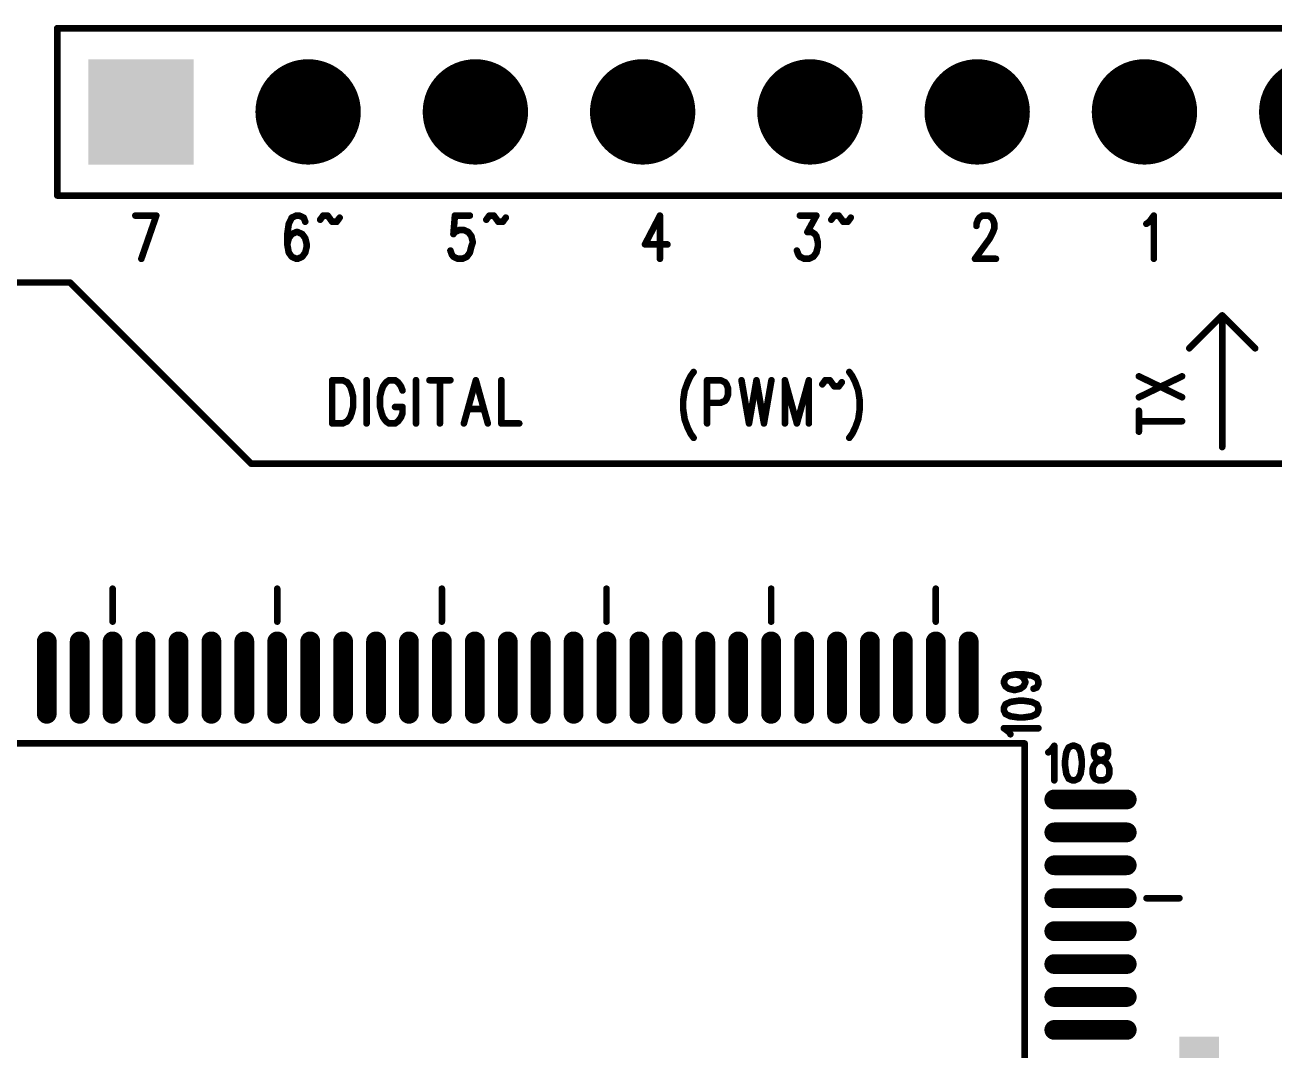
# Model space of a CAD drawing. Extents: x 97 to 206, y 100 to 175.
# Drawn here: x 166.82 to 185.79, y 145.84 to 161.41 of the extents above; entities that cross this region are included whole.
import ezdxf

# ---------------------------------------------------------------- set-up
doc = ezdxf.new("R2010")
doc.units = 0
doc.layers.get('0').update_dxf_attribs({"linetype": 'CONTINUOUS'})
doc.layers.add('MASK-TOP_PHO', color=10, linetype='CONTINUOUS')
doc.layers.add('SILK-TOP_PHO', color=9, linetype='CONTINUOUS')

# ---------------------------------------------------------------- blocks, each defined once
blk = doc.blocks.new('ROUND_1')
at = {"const_width": 0.050038}
blk.add_lwpolyline([(-0.025018, 0, 1), (0.025018, 0, 1)], format="xyb", close=True, dxfattribs=at)
blk = doc.blocks.new('SQUARE_170')
blk.add_solid([(0.799972, 0.799972), (0.799972, -0.799972), (-0.799972, 0.799972), (-0.799972, -0.799972)])
blk = doc.blocks.new('ROUND_171')
at = {"const_width": 0.799972}
blk.add_lwpolyline([(-0.399986, 0, 1), (0.399986, 0, 1)], format="xyb", close=True, dxfattribs=at)
blk = doc.blocks.new('SQUARE_191')
blk.add_solid([(0.299974, 0.299974), (0.299974, -0.299974), (-0.299974, 0.299974), (-0.299974, -0.299974)])
blk = doc.blocks.new('ROUND_187')
at = {"const_width": 0.149986}
blk.add_lwpolyline([(-0.074994, 0, 1), (0.074994, 0, 1)], format="xyb", close=True, dxfattribs=at)

msp = doc.modelspace()

# ---------------------------------------------------------------- linework, layer by layer
at = {"layer": 'MASK-TOP_PHO', "const_width": 0.299974}
for points in [[(167.150034, 152.049988), (167.150034, 150.949914)], [(167.649906, 152.049988), (167.649906, 150.949914)], [(168.150032, 152.049988), (168.150032, 150.949914)], [(168.649904, 152.049988), (168.649904, 150.949914)], [(169.15003, 152.049988), (169.15003, 150.949914)], [(169.649902, 152.049988), (169.649902, 150.949914)], [(170.150028, 152.049988), (170.150028, 150.949914)], [(170.6499, 152.049988), (170.6499, 150.949914)], [(171.150026, 152.049988), (171.150026, 150.949914)], [(171.649898, 152.049988), (171.649898, 150.949914)], [(172.150024, 152.049988), (172.150024, 150.949914)], [(172.649896, 152.049988), (172.649896, 150.949914)], [(173.150022, 152.049988), (173.150022, 150.949914)], [(173.649894, 152.049988), (173.649894, 150.949914)], [(174.15002, 152.049988), (174.15002, 150.949914)], [(174.649892, 152.049988), (174.649892, 150.949914)], [(175.150018, 152.049988), (175.150018, 150.949914)], [(175.64989, 152.049988), (175.64989, 150.949914)], [(176.150016, 152.049988), (176.150016, 150.949914)], [(176.649888, 152.049988), (176.649888, 150.949914)], [(177.150014, 152.049988), (177.150014, 150.949914)], [(177.649886, 152.049988), (177.649886, 150.949914)], [(178.150012, 152.049988), (178.150012, 150.949914)], [(178.649884, 152.049988), (178.649884, 150.949914)], [(179.15001, 152.049988), (179.15001, 150.949914)], [(179.649882, 152.049988), (179.649882, 150.949914)], [(180.150008, 152.049988), (180.150008, 150.949914)], [(180.64988, 152.049988), (180.64988, 150.949914)], [(181.150006, 152.049988), (181.150006, 150.949914)], [(182.449978, 149.649942), (183.550052, 149.649942)], [(182.449978, 149.15007), (183.550052, 149.15007)], [(182.449978, 148.649944), (183.550052, 148.649944)], [(182.449978, 148.150072), (183.550052, 148.150072)], [(182.449978, 147.649946), (183.550052, 147.649946)], [(182.449978, 147.150074), (183.550052, 147.150074)], [(182.449978, 146.649948), (183.550052, 146.649948)], [(182.449978, 146.150076), (183.550052, 146.150076)]]:
    msp.add_lwpolyline(points, dxfattribs=at)
at = {"layer": 'SILK-TOP_PHO', "const_width": 0.100076}
for points in [[(167.308784, 161.35985), (171.118784, 161.35985)], [(167.308784, 158.81985), (167.308784, 161.35985)], [(171.118784, 161.35985), (187.628784, 161.35985)], [(187.628784, 158.81985), (167.308784, 158.81985)], [(168.495472, 158.515558), (168.813734, 158.515558)], [(168.813734, 158.515558), (168.586404, 157.859476)], [(170.824906, 158.39059), (170.8023, 158.23438)], [(170.870372, 158.484316), (170.824906, 158.39059)], [(170.938698, 158.515558), (170.870372, 158.484316)], [(170.984164, 158.515558), (170.938698, 158.515558)], [(171.052236, 158.484316), (170.984164, 158.515558)], [(171.075096, 158.421832), (171.052236, 158.484316)], [(171.302172, 158.453074), (171.347638, 158.515558)], [(171.347638, 158.515558), (171.415964, 158.515558)], [(171.415964, 158.515558), (171.484036, 158.421832)], [(171.484036, 158.421832), (171.552362, 158.421832)], [(171.552362, 158.421832), (171.597828, 158.484316)], [(173.347634, 158.515558), (173.325028, 158.23438)], [(173.574964, 158.515558), (173.347634, 158.515558)], [(173.8249, 158.453074), (173.870366, 158.515558)], [(173.870366, 158.515558), (173.938692, 158.515558)], [(173.938692, 158.515558), (174.006764, 158.421832)], [(174.006764, 158.421832), (174.07509, 158.421832)], [(174.07509, 158.421832), (174.120556, 158.484316)], [(176.46142, 158.515558), (176.23409, 158.07817)], [(176.46142, 158.515558), (176.46142, 157.859476)], [(178.586384, 158.515558), (178.83632, 158.515558)], [(178.83632, 158.515558), (178.699922, 158.265622)], [(179.06365, 158.453074), (179.109116, 158.515558)], [(179.109116, 158.515558), (179.177188, 158.515558)], [(179.177188, 158.515558), (179.245514, 158.421832)], [(179.245514, 158.421832), (179.313586, 158.421832)], [(179.313586, 158.421832), (179.359052, 158.484316)], [(181.268116, 158.39059), (181.290976, 158.453074)], [(181.268116, 158.359348), (181.268116, 158.39059)], [(181.290976, 158.453074), (181.313582, 158.484316)], [(181.313582, 158.484316), (181.359048, 158.515558)], [(181.359048, 158.515558), (181.44998, 158.515558)], [(181.44998, 158.515558), (181.495446, 158.484316)], [(181.495446, 158.484316), (181.518306, 158.453074)], [(181.518306, 158.453074), (181.540912, 158.39059)], [(181.540912, 158.328106), (181.518306, 158.265622)], [(181.540912, 158.39059), (181.540912, 158.328106)], [(183.84774, 158.39059), (183.893206, 158.421832)], [(183.893206, 158.421832), (183.961278, 158.515558)], [(183.961278, 158.515558), (183.961278, 157.859476)], [(170.8023, 158.23438), (170.8023, 158.07817)], [(170.824906, 158.171896), (170.8023, 158.07817)], [(170.870372, 158.23438), (170.824906, 158.171896)], [(170.938698, 158.265622), (170.870372, 158.23438)], [(170.961304, 158.265622), (170.938698, 158.265622)], [(171.02963, 158.23438), (170.961304, 158.265622)], [(171.075096, 158.171896), (171.02963, 158.23438)], [(171.097702, 158.07817), (171.075096, 158.171896)], [(173.325028, 158.23438), (173.347634, 158.265622)], [(173.347634, 158.265622), (173.41596, 158.296864)], [(173.41596, 158.296864), (173.484032, 158.296864)], [(173.484032, 158.296864), (173.552358, 158.265622)], [(173.552358, 158.265622), (173.597824, 158.203138)], [(173.597824, 158.203138), (173.62043, 158.109412)], [(178.699922, 158.265622), (178.768248, 158.265622)], [(178.768248, 158.265622), (178.813714, 158.23438)], [(178.813714, 158.23438), (178.83632, 158.203138)], [(178.83632, 158.203138), (178.85918, 158.109412)], [(181.47284, 158.171896), (181.24551, 157.859476)], [(181.518306, 158.265622), (181.47284, 158.171896)], [(170.8023, 158.07817), (170.824906, 157.953202)], [(170.824906, 157.953202), (170.870372, 157.890718)], [(171.02963, 157.890718), (171.075096, 157.953202)], [(171.075096, 157.953202), (171.097702, 158.046928)], [(171.097702, 158.046928), (171.097702, 158.07817)], [(173.302168, 157.92196), (173.279562, 157.984444)], [(173.574964, 157.953202), (173.529498, 157.890718)], [(173.597824, 158.046928), (173.574964, 157.953202)], [(173.62043, 158.109412), (173.597824, 158.046928)], [(176.23409, 158.07817), (176.574958, 158.07817)], [(178.563524, 157.92196), (178.540918, 157.984444)], [(178.83632, 157.953202), (178.790854, 157.890718)], [(178.85918, 158.046928), (178.83632, 157.953202)], [(178.85918, 158.109412), (178.85918, 158.046928)], [(170.870372, 157.890718), (170.938698, 157.859476)], [(170.938698, 157.859476), (170.961304, 157.859476)], [(170.961304, 157.859476), (171.02963, 157.890718)], [(173.325028, 157.890718), (173.302168, 157.92196)], [(173.3931, 157.859476), (173.325028, 157.890718)], [(173.461426, 157.859476), (173.3931, 157.859476)], [(173.529498, 157.890718), (173.461426, 157.859476)], [(178.586384, 157.890718), (178.563524, 157.92196)], [(178.654456, 157.859476), (178.586384, 157.890718)], [(178.722782, 157.859476), (178.654456, 157.859476)], [(178.790854, 157.890718), (178.722782, 157.859476)], [(181.24551, 157.859476), (181.563518, 157.859476)], [(140.5001, 157.500066), (167.500046, 157.500066)], [(167.500046, 157.500066), (170.250104, 154.750008)], [(184.500012, 156.500068), (184.999884, 156.99994)], [(184.999884, 154.999944), (184.999884, 156.99994)], [(184.999884, 156.99994), (185.50001, 156.500068)], [(176.927256, 156.078174), (176.88179, 155.984448)], [(176.972722, 156.140658), (176.927256, 156.078174)], [(179.336446, 156.140658), (179.381912, 156.078174)], [(179.381912, 156.078174), (179.427378, 155.984448)], [(183.734456, 155.756864), (184.390538, 156.075126)], [(183.734456, 156.075126), (184.390538, 155.756864)], [(171.484036, 156.01569), (171.484036, 155.359354)], [(171.484036, 156.01569), (171.643294, 156.01569)], [(171.643294, 156.01569), (171.711366, 155.984448)], [(171.711366, 155.984448), (171.756832, 155.921964)], [(171.756832, 155.921964), (171.779438, 155.85948)], [(172.006768, 156.01569), (172.006768, 155.359354)], [(172.256704, 155.921964), (172.234098, 155.85948)], [(172.30217, 155.984448), (172.256704, 155.921964)], [(172.347636, 156.01569), (172.30217, 155.984448)], [(172.438568, 156.01569), (172.347636, 156.01569)], [(172.484034, 155.984448), (172.438568, 156.01569)], [(172.5295, 155.921964), (172.484034, 155.984448)], [(172.55236, 155.85948), (172.5295, 155.921964)], [(172.75683, 156.01569), (172.75683, 155.359354)], [(172.9613, 156.01569), (173.279562, 156.01569)], [(173.120558, 156.01569), (173.120558, 155.359354)], [(173.665896, 156.01569), (173.484032, 155.359354)], [(173.665896, 156.01569), (173.84776, 155.359354)], [(174.05223, 156.01569), (174.05223, 155.359354)], [(176.88179, 155.984448), (176.836324, 155.85948)], [(177.177192, 156.01569), (177.177192, 155.359354)], [(177.177192, 156.01569), (177.381916, 156.01569)], [(177.381916, 156.01569), (177.449988, 155.984448)], [(177.449988, 155.984448), (177.472848, 155.953206)], [(177.472848, 155.953206), (177.495454, 155.890722)], [(177.495454, 155.890722), (177.495454, 155.796996)], [(177.699924, 156.01569), (177.813716, 155.359354)], [(177.927254, 156.01569), (177.813716, 155.359354)], [(177.927254, 156.01569), (178.040792, 155.359354)], [(178.154584, 156.01569), (178.040792, 155.359354)], [(178.359054, 156.01569), (178.359054, 155.359354)], [(178.359054, 156.01569), (178.540918, 155.359354)], [(178.722782, 156.01569), (178.540918, 155.359354)], [(178.722782, 156.01569), (178.722782, 155.359354)], [(178.927252, 155.953206), (178.972718, 156.01569)], [(178.972718, 156.01569), (179.04079, 156.01569)], [(179.04079, 156.01569), (179.109116, 155.921964)], [(179.109116, 155.921964), (179.177188, 155.921964)], [(179.177188, 155.921964), (179.222654, 155.984448)], [(179.427378, 155.984448), (179.472844, 155.85948)], [(171.779438, 155.85948), (171.802298, 155.7655)], [(171.802298, 155.7655), (171.802298, 155.60929)], [(172.234098, 155.85948), (172.211238, 155.7655)], [(172.211238, 155.7655), (172.211238, 155.60929)], [(176.836324, 155.85948), (176.813718, 155.703016)], [(176.813718, 155.703016), (176.813718, 155.578048)], [(177.381916, 155.671774), (177.177192, 155.671774)], [(177.449988, 155.703016), (177.381916, 155.671774)], [(177.472848, 155.734258), (177.449988, 155.703016)], [(177.495454, 155.796996), (177.472848, 155.734258)], [(179.472844, 155.85948), (179.49545, 155.703016)], [(179.49545, 155.703016), (179.49545, 155.578048)], [(171.779438, 155.515564), (171.756832, 155.45308)], [(171.802298, 155.60929), (171.779438, 155.515564)], [(172.211238, 155.60929), (172.234098, 155.515564)], [(172.234098, 155.515564), (172.256704, 155.45308)], [(172.438568, 155.60929), (172.55236, 155.60929)], [(172.5295, 155.45308), (172.55236, 155.515564)], [(172.55236, 155.515564), (172.55236, 155.60929)], [(173.552358, 155.578048), (173.779434, 155.578048)], [(176.813718, 155.578048), (176.836324, 155.421838)], [(179.49545, 155.578048), (179.472844, 155.421838)], [(183.734456, 155.234132), (183.734456, 155.552394)], [(171.643294, 155.359354), (171.484036, 155.359354)], [(171.711366, 155.390596), (171.643294, 155.359354)], [(171.756832, 155.45308), (171.711366, 155.390596)], [(172.256704, 155.45308), (172.30217, 155.390596)], [(172.30217, 155.390596), (172.347636, 155.359354)], [(172.347636, 155.359354), (172.438568, 155.359354)], [(172.438568, 155.359354), (172.484034, 155.390596)], [(172.484034, 155.390596), (172.5295, 155.45308)], [(174.05223, 155.359354), (174.325026, 155.359354)], [(176.836324, 155.421838), (176.88179, 155.29687)], [(176.88179, 155.29687), (176.927256, 155.203144)], [(179.427378, 155.29687), (179.381912, 155.203144)], [(179.472844, 155.421838), (179.427378, 155.29687)], [(183.734456, 155.393136), (184.390538, 155.393136)], [(176.927256, 155.203144), (176.972722, 155.14066)], [(179.381912, 155.203144), (179.336446, 155.14066)], [(170.250104, 154.750008), (187.999878, 154.750008)], [(168.150032, 152.349962), (168.150032, 152.850088)], [(170.6499, 152.349962), (170.6499, 152.850088)], [(173.150022, 152.349962), (173.150022, 152.850088)], [(175.64989, 152.349962), (175.64989, 152.850088)], [(178.150012, 152.349962), (178.150012, 152.850088)], [(180.64988, 152.349962), (180.64988, 152.850088)], [(181.708806, 151.49449), (181.758844, 151.530812)], [(181.758844, 151.530812), (181.85892, 151.5491)], [(181.85892, 151.5491), (181.93385, 151.530812)], [(181.85892, 151.5491), (181.983888, 151.5491)], [(181.93385, 151.530812), (181.983888, 151.49449)], [(181.983888, 151.5491), (182.108856, 151.530812)], [(182.108856, 151.530812), (182.183786, 151.49449)], [(181.683914, 151.43988), (181.708806, 151.49449)], [(181.683914, 151.421592), (181.683914, 151.43988)], [(181.708806, 151.367236), (181.683914, 151.421592)], [(181.758844, 151.330914), (181.708806, 151.367236)], [(181.833774, 151.312626), (181.758844, 151.330914)], [(181.85892, 151.312626), (181.833774, 151.312626)], [(181.93385, 151.330914), (181.85892, 151.312626)], [(181.983888, 151.367236), (181.93385, 151.330914)], [(181.983888, 151.49449), (182.00878, 151.43988)], [(182.00878, 151.421592), (181.983888, 151.367236)], [(182.00878, 151.43988), (182.00878, 151.421592)], [(182.183786, 151.348948), (182.133748, 151.330914)], [(182.183786, 151.49449), (182.208678, 151.43988)], [(182.208678, 151.403558), (182.183786, 151.348948)], [(182.208678, 151.43988), (182.208678, 151.403558)], [(181.783736, 151.130762), (181.708806, 151.09444)], [(181.908704, 151.14905), (181.783736, 151.130762)], [(181.983888, 151.14905), (181.908704, 151.14905)], [(182.108856, 151.130762), (181.983888, 151.14905)], [(182.183786, 151.09444), (182.108856, 151.130762)], [(181.708806, 151.09444), (181.683914, 151.03983)], [(181.683914, 151.03983), (181.683914, 151.003508)], [(181.683914, 151.003508), (181.708806, 150.948898)], [(181.708806, 150.948898), (181.783736, 150.912576)], [(182.108856, 150.912576), (182.183786, 150.948898)], [(182.208678, 151.03983), (182.183786, 151.09444)], [(182.183786, 150.948898), (182.208678, 151.003508)], [(182.208678, 151.003508), (182.208678, 151.03983)], [(181.783736, 150.912576), (181.908704, 150.894542)], [(181.908704, 150.894542), (181.983888, 150.894542)], [(181.983888, 150.894542), (182.108856, 150.912576)], [(181.758844, 150.676356), (181.683914, 150.730712)], [(181.683914, 150.730712), (182.208678, 150.730712)], [(181.783736, 150.63978), (181.758844, 150.676356)], [(163.800028, 150.50008), (181.99989, 150.50008)], [(181.99989, 150.50008), (181.99989, 131.299966)], [(182.358792, 150.364952), (182.395114, 150.389844)], [(182.395114, 150.389844), (182.449724, 150.464774)], [(182.449724, 150.464774), (182.449724, 149.94001)], [(182.631588, 150.364952), (182.6133, 150.239984)], [(182.66791, 150.439882), (182.631588, 150.364952)], [(182.72252, 150.464774), (182.66791, 150.439882)], [(182.758842, 150.464774), (182.72252, 150.464774)], [(182.813452, 150.439882), (182.758842, 150.464774)], [(182.849774, 150.364952), (182.813452, 150.439882)], [(182.867808, 150.239984), (182.849774, 150.364952)], [(183.06796, 150.439882), (183.049672, 150.389844)], [(183.049672, 150.389844), (183.049672, 150.339806)], [(183.122316, 150.464774), (183.06796, 150.439882)], [(183.195214, 150.464774), (183.122316, 150.464774)], [(183.249824, 150.439882), (183.195214, 150.464774)], [(183.267858, 150.389844), (183.249824, 150.439882)], [(183.267858, 150.339806), (183.267858, 150.389844)], [(182.6133, 150.239984), (182.6133, 150.1648)], [(182.867808, 150.1648), (182.867808, 150.239984)], [(183.049672, 150.339806), (183.06796, 150.290022)], [(183.049672, 150.1648), (183.085994, 150.214838)], [(183.06796, 150.290022), (183.104282, 150.264876)], [(183.085994, 150.214838), (183.140604, 150.239984)], [(183.104282, 150.264876), (183.176926, 150.239984)], [(183.140604, 150.239984), (183.213248, 150.264876)], [(183.176926, 150.239984), (183.231536, 150.214838)], [(183.213248, 150.264876), (183.249824, 150.290022)], [(183.231536, 150.214838), (183.267858, 150.1648)], [(183.249824, 150.290022), (183.267858, 150.339806)], [(182.6133, 150.1648), (182.631588, 150.039832)], [(182.631588, 150.039832), (182.66791, 149.964902)], [(182.813452, 149.964902), (182.849774, 150.039832)], [(182.849774, 150.039832), (182.867808, 150.1648)], [(183.031638, 150.115016), (183.049672, 150.1648)], [(183.031638, 150.039832), (183.031638, 150.115016)], [(183.049672, 149.989794), (183.031638, 150.039832)], [(183.06796, 149.964902), (183.049672, 149.989794)], [(183.267858, 149.989794), (183.249824, 149.964902)], [(183.267858, 150.1648), (183.286146, 150.115016)], [(183.286146, 150.039832), (183.267858, 149.989794)], [(183.286146, 150.115016), (183.286146, 150.039832)], [(182.66791, 149.964902), (182.72252, 149.94001)], [(182.72252, 149.94001), (182.758842, 149.94001)], [(182.758842, 149.94001), (182.813452, 149.964902)], [(183.122316, 149.94001), (183.06796, 149.964902)], [(183.195214, 149.94001), (183.122316, 149.94001)], [(183.249824, 149.964902), (183.195214, 149.94001)], [(183.850026, 148.150072), (184.349898, 148.150072)]]:
    msp.add_lwpolyline(points, dxfattribs=at)

# ---------------------------------------------------------------- block references
at = {"layer": 'MASK-TOP_PHO'}
for name, p in [('SQUARE_170', (168.578784, 160.08985)), ('ROUND_171', (171.118784, 160.08985)), ('ROUND_171', (173.658784, 160.08985)), ('ROUND_171', (176.198784, 160.08985)), ('ROUND_171', (178.738784, 160.08985)), ('ROUND_171', (181.278784, 160.08985)), ('ROUND_171', (183.818784, 160.08985)), ('ROUND_171', (186.358784, 160.08985)), ('ROUND_187', (167.150034, 152.049988)), ('ROUND_187', (167.649906, 152.049988)), ('ROUND_187', (168.150032, 152.049988)), ('ROUND_187', (168.649904, 152.049988)), ('ROUND_187', (169.15003, 152.049988)), ('ROUND_187', (169.649902, 152.049988)), ('ROUND_187', (170.150028, 152.049988)), ('ROUND_187', (170.6499, 152.049988)), ('ROUND_187', (171.150026, 152.049988)), ('ROUND_187', (171.649898, 152.049988)), ('ROUND_187', (172.150024, 152.049988)), ('ROUND_187', (172.649896, 152.049988)), ('ROUND_187', (173.150022, 152.049988)), ('ROUND_187', (173.649894, 152.049988)), ('ROUND_187', (174.15002, 152.049988)), ('ROUND_187', (174.649892, 152.049988)), ('ROUND_187', (175.150018, 152.049988)), ('ROUND_187', (175.64989, 152.049988)), ('ROUND_187', (176.150016, 152.049988)), ('ROUND_187', (176.649888, 152.049988)), ('ROUND_187', (177.150014, 152.049988)), ('ROUND_187', (177.649886, 152.049988)), ('ROUND_187', (178.150012, 152.049988)), ('ROUND_187', (178.649884, 152.049988)), ('ROUND_187', (179.15001, 152.049988)), ('ROUND_187', (179.649882, 152.049988)), ('ROUND_187', (180.150008, 152.049988)), ('ROUND_187', (180.64988, 152.049988)), ('ROUND_187', (181.150006, 152.049988)), ('ROUND_187', (167.150034, 150.949914)), ('ROUND_187', (167.649906, 150.949914)), ('ROUND_187', (168.150032, 150.949914)), ('ROUND_187', (168.649904, 150.949914)), ('ROUND_187', (169.15003, 150.949914)), ('ROUND_187', (169.649902, 150.949914)), ('ROUND_187', (170.150028, 150.949914)), ('ROUND_187', (170.6499, 150.949914)), ('ROUND_187', (171.150026, 150.949914)), ('ROUND_187', (171.649898, 150.949914)), ('ROUND_187', (172.150024, 150.949914)), ('ROUND_187', (172.649896, 150.949914)), ('ROUND_187', (173.150022, 150.949914)), ('ROUND_187', (173.649894, 150.949914)), ('ROUND_187', (174.15002, 150.949914)), ('ROUND_187', (174.649892, 150.949914)), ('ROUND_187', (175.150018, 150.949914)), ('ROUND_187', (175.64989, 150.949914)), ('ROUND_187', (176.150016, 150.949914)), ('ROUND_187', (176.649888, 150.949914)), ('ROUND_187', (177.150014, 150.949914)), ('ROUND_187', (177.649886, 150.949914)), ('ROUND_187', (178.150012, 150.949914)), ('ROUND_187', (178.649884, 150.949914)), ('ROUND_187', (179.15001, 150.949914)), ('ROUND_187', (179.649882, 150.949914)), ('ROUND_187', (180.150008, 150.949914)), ('ROUND_187', (180.64988, 150.949914)), ('ROUND_187', (181.150006, 150.949914)), ('ROUND_187', (182.449978, 149.649942)), ('ROUND_187', (183.550052, 149.649942)), ('ROUND_187', (182.449978, 149.15007)), ('ROUND_187', (183.550052, 149.15007)), ('ROUND_187', (182.449978, 148.649944)), ('ROUND_187', (183.550052, 148.649944)), ('ROUND_187', (182.449978, 148.150072)), ('ROUND_187', (183.550052, 148.150072)), ('ROUND_187', (182.449978, 147.649946)), ('ROUND_187', (183.550052, 147.649946)), ('ROUND_187', (182.449978, 147.150074)), ('ROUND_187', (183.550052, 147.150074)), ('ROUND_187', (182.449978, 146.649948)), ('ROUND_187', (183.550052, 146.649948)), ('ROUND_187', (182.449978, 146.150076)), ('ROUND_187', (183.550052, 146.150076)), ('SQUARE_191', (184.650126, 145.750026))]:
    msp.add_blockref(name, p, dxfattribs=at)
at = {"layer": 'SILK-TOP_PHO'}
for p in [(167.308784, 161.35985), (167.308784, 161.35985), (171.118784, 161.35985), (167.308784, 158.81985), (168.495472, 158.515558), (168.813734, 158.515558), (168.813734, 158.515558), (170.824906, 158.39059), (170.870372, 158.484316), (170.938698, 158.515558), (170.984164, 158.515558), (171.052236, 158.484316), (171.075096, 158.421832), (171.302172, 158.453074), (171.347638, 158.515558), (171.415964, 158.515558), (171.484036, 158.421832), (171.552362, 158.421832), (171.597828, 158.484316), (173.347634, 158.515558), (173.574964, 158.515558), (173.8249, 158.453074), (173.870366, 158.515558), (173.938692, 158.515558), (174.006764, 158.421832), (174.07509, 158.421832), (174.120556, 158.484316), (176.46142, 158.515558), (176.46142, 158.515558), (178.586384, 158.515558), (178.83632, 158.515558), (179.06365, 158.453074), (179.109116, 158.515558), (179.177188, 158.515558), (179.245514, 158.421832), (179.313586, 158.421832), (179.359052, 158.484316), (181.268116, 158.39059), (181.268116, 158.359348), (181.290976, 158.453074), (181.313582, 158.484316), (181.359048, 158.515558), (181.44998, 158.515558), (181.495446, 158.484316), (181.518306, 158.453074), (181.540912, 158.39059), (181.540912, 158.328106), (183.84774, 158.39059), (183.893206, 158.421832), (183.961278, 158.515558), (170.8023, 158.23438), (170.824906, 158.171896), (170.870372, 158.23438), (170.938698, 158.265622), (170.961304, 158.265622), (171.02963, 158.23438), (171.075096, 158.171896), (173.325028, 158.23438), (173.347634, 158.265622), (173.41596, 158.296864), (173.484032, 158.296864), (173.552358, 158.265622), (173.597824, 158.203138), (178.699922, 158.265622), (178.768248, 158.265622), (178.813714, 158.23438), (178.83632, 158.203138), (181.47284, 158.171896), (181.518306, 158.265622), (170.8023, 158.07817), (170.8023, 158.07817), (170.824906, 157.953202), (171.075096, 157.953202), (171.097702, 158.07817), (171.097702, 158.046928), (173.279562, 157.984444), (173.574964, 157.953202), (173.597824, 158.046928), (173.62043, 158.109412), (176.23409, 158.07817), (176.574958, 158.07817), (178.540918, 157.984444), (178.83632, 157.953202), (178.85918, 158.109412), (178.85918, 158.046928), (168.586404, 157.859476), (170.870372, 157.890718), (170.938698, 157.859476), (170.961304, 157.859476), (171.02963, 157.890718), (173.302168, 157.92196), (173.325028, 157.890718), (173.3931, 157.859476), (173.461426, 157.859476), (173.529498, 157.890718), (176.46142, 157.859476), (178.563524, 157.92196), (178.586384, 157.890718), (178.654456, 157.859476), (178.722782, 157.859476), (178.790854, 157.890718), (181.24551, 157.859476), (181.563518, 157.859476), (183.961278, 157.859476), (167.500046, 157.500066), (184.999884, 156.99994), (184.999884, 156.99994), (184.500012, 156.500068), (185.50001, 156.500068), (176.927256, 156.078174), (176.972722, 156.140658), (179.336446, 156.140658), (179.381912, 156.078174), (183.734456, 156.075126), (184.390538, 156.075126), (171.484036, 156.01569), (171.484036, 156.01569), (171.643294, 156.01569), (171.711366, 155.984448), (171.756832, 155.921964), (172.006768, 156.01569), (172.256704, 155.921964), (172.30217, 155.984448), (172.347636, 156.01569), (172.438568, 156.01569), (172.484034, 155.984448), (172.5295, 155.921964), (172.75683, 156.01569), (172.9613, 156.01569), (173.120558, 156.01569), (173.279562, 156.01569), (173.665896, 156.01569), (173.665896, 156.01569), (174.05223, 156.01569), (176.88179, 155.984448), (177.177192, 156.01569), (177.177192, 156.01569), (177.381916, 156.01569), (177.449988, 155.984448), (177.472848, 155.953206), (177.495454, 155.890722), (177.699924, 156.01569), (177.927254, 156.01569), (177.927254, 156.01569), (178.154584, 156.01569), (178.359054, 156.01569), (178.359054, 156.01569), (178.722782, 156.01569), (178.722782, 156.01569), (178.927252, 155.953206), (178.972718, 156.01569), (179.04079, 156.01569), (179.109116, 155.921964), (179.177188, 155.921964), (179.222654, 155.984448), (179.427378, 155.984448), (171.779438, 155.85948), (171.802298, 155.7655), (172.211238, 155.7655), (172.234098, 155.85948), (172.55236, 155.85948), (176.813718, 155.703016), (176.836324, 155.85948), (177.177192, 155.671774), (177.381916, 155.671774), (177.449988, 155.703016), (177.472848, 155.734258), (177.495454, 155.796996), (179.472844, 155.85948), (179.49545, 155.703016), (183.734456, 155.756864), (184.390538, 155.756864), (171.779438, 155.515564), (171.802298, 155.60929), (172.211238, 155.60929), (172.234098, 155.515564), (172.438568, 155.60929), (172.55236, 155.60929), (172.55236, 155.60929), (172.55236, 155.515564), (173.552358, 155.578048), (173.779434, 155.578048), (176.813718, 155.578048), (179.49545, 155.578048), (183.734456, 155.552394), (171.484036, 155.359354), (171.484036, 155.359354), (171.643294, 155.359354), (171.711366, 155.390596), (171.756832, 155.45308), (172.006768, 155.359354), (172.256704, 155.45308), (172.30217, 155.390596), (172.347636, 155.359354), (172.438568, 155.359354), (172.484034, 155.390596), (172.5295, 155.45308), (172.75683, 155.359354), (173.120558, 155.359354), (173.484032, 155.359354), (173.84776, 155.359354), (174.05223, 155.359354), (174.325026, 155.359354), (176.836324, 155.421838), (176.88179, 155.29687), (177.177192, 155.359354), (177.813716, 155.359354), (177.813716, 155.359354), (178.040792, 155.359354), (178.040792, 155.359354), (178.359054, 155.359354), (178.540918, 155.359354), (178.540918, 155.359354), (178.722782, 155.359354), (179.427378, 155.29687), (179.472844, 155.421838), (183.734456, 155.393136), (184.390538, 155.393136), (176.927256, 155.203144), (176.972722, 155.14066), (179.336446, 155.14066), (179.381912, 155.203144), (183.734456, 155.234132), (184.999884, 154.999944), (170.250104, 154.750008), (168.150032, 152.850088), (170.6499, 152.850088), (173.150022, 152.850088), (175.64989, 152.850088), (178.150012, 152.850088), (180.64988, 152.850088), (168.150032, 152.349962), (170.6499, 152.349962), (173.150022, 152.349962), (175.64989, 152.349962), (178.150012, 152.349962), (180.64988, 152.349962), (181.758844, 151.530812), (181.85892, 151.5491), (181.85892, 151.5491), (181.93385, 151.530812), (181.983888, 151.5491), (182.108856, 151.530812), (181.683914, 151.43988), (181.683914, 151.421592), (181.708806, 151.49449), (181.708806, 151.367236), (181.758844, 151.330914), (181.833774, 151.312626), (181.85892, 151.312626), (181.93385, 151.330914), (181.983888, 151.49449), (181.983888, 151.367236), (182.00878, 151.43988), (182.00878, 151.421592), (182.133748, 151.330914), (182.183786, 151.49449), (182.183786, 151.348948), (182.208678, 151.43988), (182.208678, 151.403558), (181.783736, 151.130762), (181.908704, 151.14905), (181.983888, 151.14905), (182.108856, 151.130762), (181.683914, 151.03983), (181.683914, 151.003508), (181.683914, 151.003508), (181.708806, 151.09444), (181.708806, 150.948898), (182.183786, 151.09444), (182.183786, 150.948898), (182.208678, 151.03983), (182.208678, 151.003508), (181.783736, 150.912576), (181.908704, 150.894542), (181.983888, 150.894542), (182.108856, 150.912576), (181.683914, 150.730712), (181.758844, 150.676356), (181.783736, 150.63978), (182.208678, 150.730712), (181.99989, 150.50008), (182.358792, 150.364952), (182.395114, 150.389844), (182.449724, 150.464774), (182.631588, 150.364952), (182.66791, 150.439882), (182.72252, 150.464774), (182.72252, 150.464774), (182.758842, 150.464774), (182.813452, 150.439882), (182.849774, 150.364952), (183.049672, 150.389844), (183.06796, 150.439882), (183.122316, 150.464774), (183.122316, 150.464774), (183.195214, 150.464774), (183.249824, 150.439882), (183.267858, 150.389844), (182.6133, 150.239984), (182.867808, 150.239984), (183.049672, 150.339806), (183.06796, 150.290022), (183.085994, 150.214838), (183.104282, 150.264876), (183.140604, 150.239984), (183.176926, 150.239984), (183.213248, 150.264876), (183.231536, 150.214838), (183.249824, 150.290022), (183.267858, 150.339806), (182.6133, 150.1648), (182.631588, 150.039832), (182.849774, 150.039832), (182.867808, 150.1648), (183.031638, 150.115016), (183.031638, 150.039832), (183.049672, 150.1648), (183.049672, 149.989794), (183.267858, 150.1648), (183.267858, 149.989794), (183.286146, 150.115016), (183.286146, 150.039832), (182.449724, 149.94001), (182.66791, 149.964902), (182.72252, 149.94001), (182.758842, 149.94001), (182.813452, 149.964902), (183.06796, 149.964902), (183.122316, 149.94001), (183.195214, 149.94001), (183.249824, 149.964902), (183.850026, 148.150072), (184.349898, 148.150072)]:
    msp.add_blockref('ROUND_1', p, dxfattribs=at)

doc.saveas('drawing.dxf')
